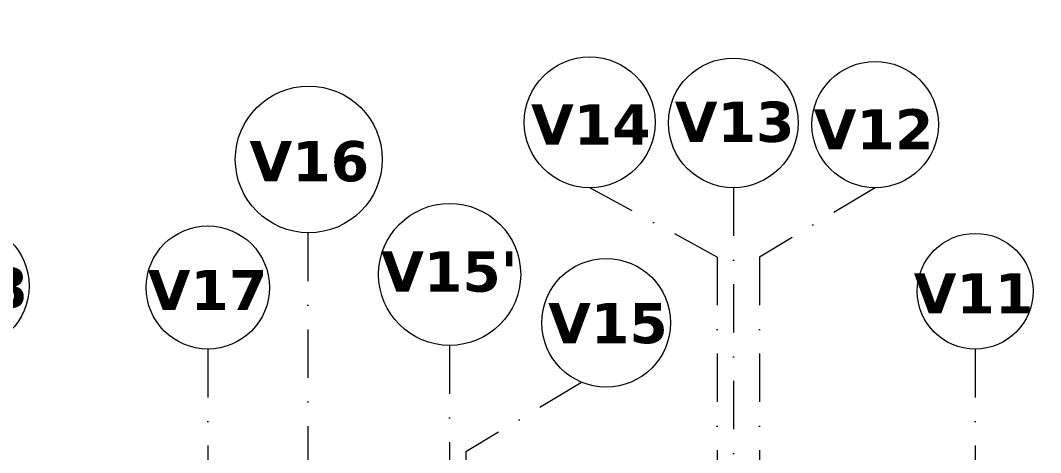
# Model space of a CAD drawing. Header units: millimetres. Extents: x -3092155 to 4513934, y -12317808 to 1850003.
# Drawn here: x -415750 to -403093, y -5658786 to -5653417 of the extents above; entities that cross this region are included whole.
import ezdxf

# ---------------------------------------------------------------- set-up
doc = ezdxf.new("R2010")
doc.units = ezdxf.units.MM
doc.header["$LTSCALE"] = 2
doc.header["$MEASUREMENT"] = 0
doc.header["$PDMODE"] = 34
doc.header["$PDSIZE"] = 500
doc.linetypes.add('DASHDOT', pattern=[1, 0.5, -0.25, 0, -0.25])
for name, color, linetype, lineweight in [('D DIM', 250, 'Continuous', 9), ('GRID', 251, 'DASHDOT', 5), ('ST TEXT', 251, 'DASHDOT', 5)]:
    doc.layers.add(name, color=color, linetype=linetype, lineweight=lineweight)
doc.styles.add('INNER DIM', font='ARIALNB.TTF', dxfattribs={"height": 250})
doc.styles.add('style2', font='verdana.ttf')
doc.dimstyles.new('INNER DIM', dxfattribs={"dimscale": 0, "dimtxt": 250, "dimasz": 100, "dimexe": 50, "dimexo": 50, "dimgap": 50, "dimtad": 0, "dimdec": 0, "dimzin": 0, "dimdsep": 46, "dimtxsty": 'INNER DIM', "dimblk": 'ARCHTICK', "dimcen": 100, "dimdle": 50, "dimclrd": 256, "dimclre": 256, "dimclrt": 256, "dimadec": 0, "dimazin": 0, "dimtfac": 1, "dimtdec": 0, "dimtix": 1, "dimtmove": 2, "dimatfit": 3, "dimfxl": 50, "dimfxlon": 1, "dimtolj": 1, "dimtzin": 0, "dimlwd": -1, "dimlwe": -1, "dimarcsym": 1})

# ---------------------------------------------------------------- blocks, each defined once
blk = doc.blocks.new('_ArchTick')
at = {"color": 0, "linetype": 'ByBlock', "const_width": 0.15}
blk.add_lwpolyline([(-0.5, -0.5), (0.5, 0.5)], dxfattribs=at)
blk = doc.blocks.new('*D730')
at = {"layer": 'D DIM', "ltscale": 100, "transparency": 16777216}
for p, q in [((1049, 411), (-438739, 411)), ((-438689, 361), (-438689, 461)), ((999, 361), (999, 461))]:
    blk.add_line(p, q, dxfattribs=at)
at = {"layer": 'Defpoints', "color": 0, "lineweight": 50, "ltscale": 100, "transparency": 16777216}
for p in [(-438689, 411), (999, 0), (-438689, -5723126)]:
    blk.add_point(p, dxfattribs=at)
at = {"layer": 'D DIM', "ltscale": 100, "transparency": 16777216, "xscale": 100, "yscale": 100, "zscale": 100, "rotation": 180}
blk.add_blockref('_ArchTick', (-438689, 411), dxfattribs=at)
at = {"layer": 'D DIM', "ltscale": 100, "transparency": 16777216, "xscale": 100, "yscale": 100, "zscale": 100}
blk.add_blockref('_ArchTick', (999, 411), dxfattribs=at)
at = {"layer": 'D DIM', "ltscale": 100, "transparency": 16777216, "insert": (1326, 835), "char_height": 250, "attachment_point": 5, "style": 'INNER DIM'}
blk.add_mtext('\\A1;439688', dxfattribs=at)

msp = doc.modelspace()

# ---------------------------------------------------------------- linework, layer by layer
at = {"layer": 'GRID', "color": 5, "ltscale": 600}
for p, q in [((-407104.7, -5656356.3), (-408687.6, -5655495.3)), ((-406904.7, -5655495.3), (-406904.7, -5744297.3)), ((-405145.1, -5655495.3), (-406579.7, -5656356.5)), ((-412182.1, -5656055.6), (-412182.1, -5743736.9)), ((-407104.7, -5656356.3), (-407104.7, -5743438.6)), ((-406579.7, -5656356.5), (-406579.7, -5743436)), ((-413424.7, -5657499.4), (-413424.7, -5742293.2)), ((-410424.7, -5657454.4), (-410424.7, -5742293.1)), ((-403904.7, -5657499.4), (-403898.6, -5742187.2)), ((-408789.7, -5657914.9), (-410224.3, -5658776.1)), ((-410224.3, -5658776.1), (-410224.3, -5740971.3))]:
    msp.add_line(p, q, dxfattribs=at)
at = {"layer": 'ST TEXT', "linetype": 'ByBlock', "ltscale": 1200}
for centre, radius in [((-408687.6, -5654683.6), 811.6), ((-406904.7, -5654690.4), 804.9), ((-405145.1, -5654711.3), 784), ((-412172.1, -5655144.3), 911.4), ((-410424.7, -5656572.8), 881.5), ((-416424.7, -5656715.8), 783.6), ((-413424.7, -5656734.8), 764.6), ((-403904.7, -5656781.2), 718.2), ((-408482.6, -5657173.1), 798.6)]:
    msp.add_circle(centre, radius, dxfattribs=at)

# ---------------------------------------------------------------- texts
at = {"layer": 'ST TEXT', "ltscale": 0.1, "char_height": 450, "attachment_point": 5, "style": 'style2'}
for s, insert in [('{\\fVerdana|b1|i0|c0|p34;\\H1.1111x;V14}', (-408672.9, -5654709.8)), ('{\\fVerdana|b1|i0|c0|p34;\\H1.1111x;V13}', (-406889, -5654681.4)), ('{\\fVerdana|b1|i0|c0|p34;\\H1.1111x;V12}', (-405165.3, -5654770.5)), ('{\\fVerdana|b1|i0|c0|p34;\\H1.1111x;V16}', (-412165.3, -5655170.5)), ("{\\fVerdana|b1|i0|c0|p34;\\H1.111x;V15'}", (-410426.9, -5656541.1)), ('{\\fVerdana|b1|i0|c0|p34;\\H1.1111x;V18}', (-416407.6, -5656742)), ('{\\fVerdana|b1|i0|c0|p34;\\H1.1111x;V17}', (-413428.1, -5656766.1)), ('{\\fVerdana|b1|i0|c0|p34;\\H1.1111x;V11}', (-403924.9, -5656807.4)), ('{\\fVerdana|b1|i0|c0|p34;\\H1.1111x;V15}', (-408460.9, -5657181.7))]:
    msp.add_mtext(s, dxfattribs=dict(at, insert=insert))

# ---------------------------------------------------------------- dimensions: what is measured, and where the dimension line sits
at = {"layer": 'D DIM', "ltscale": 100}
dim = msp.add_linear_dim(base=(-438689.1, 410.6), p1=(998.8, 0), p2=(-438689.1, -5723126.2), dimstyle='INNER DIM', override={"dimscale": 1}, dxfattribs=at)
dim.commit()
dim.dimension.update_dxf_attribs({"geometry": '*D730', "text_midpoint": (1326.5, 835.2), "dimtype": 160})

doc.saveas('drawing.dxf')
